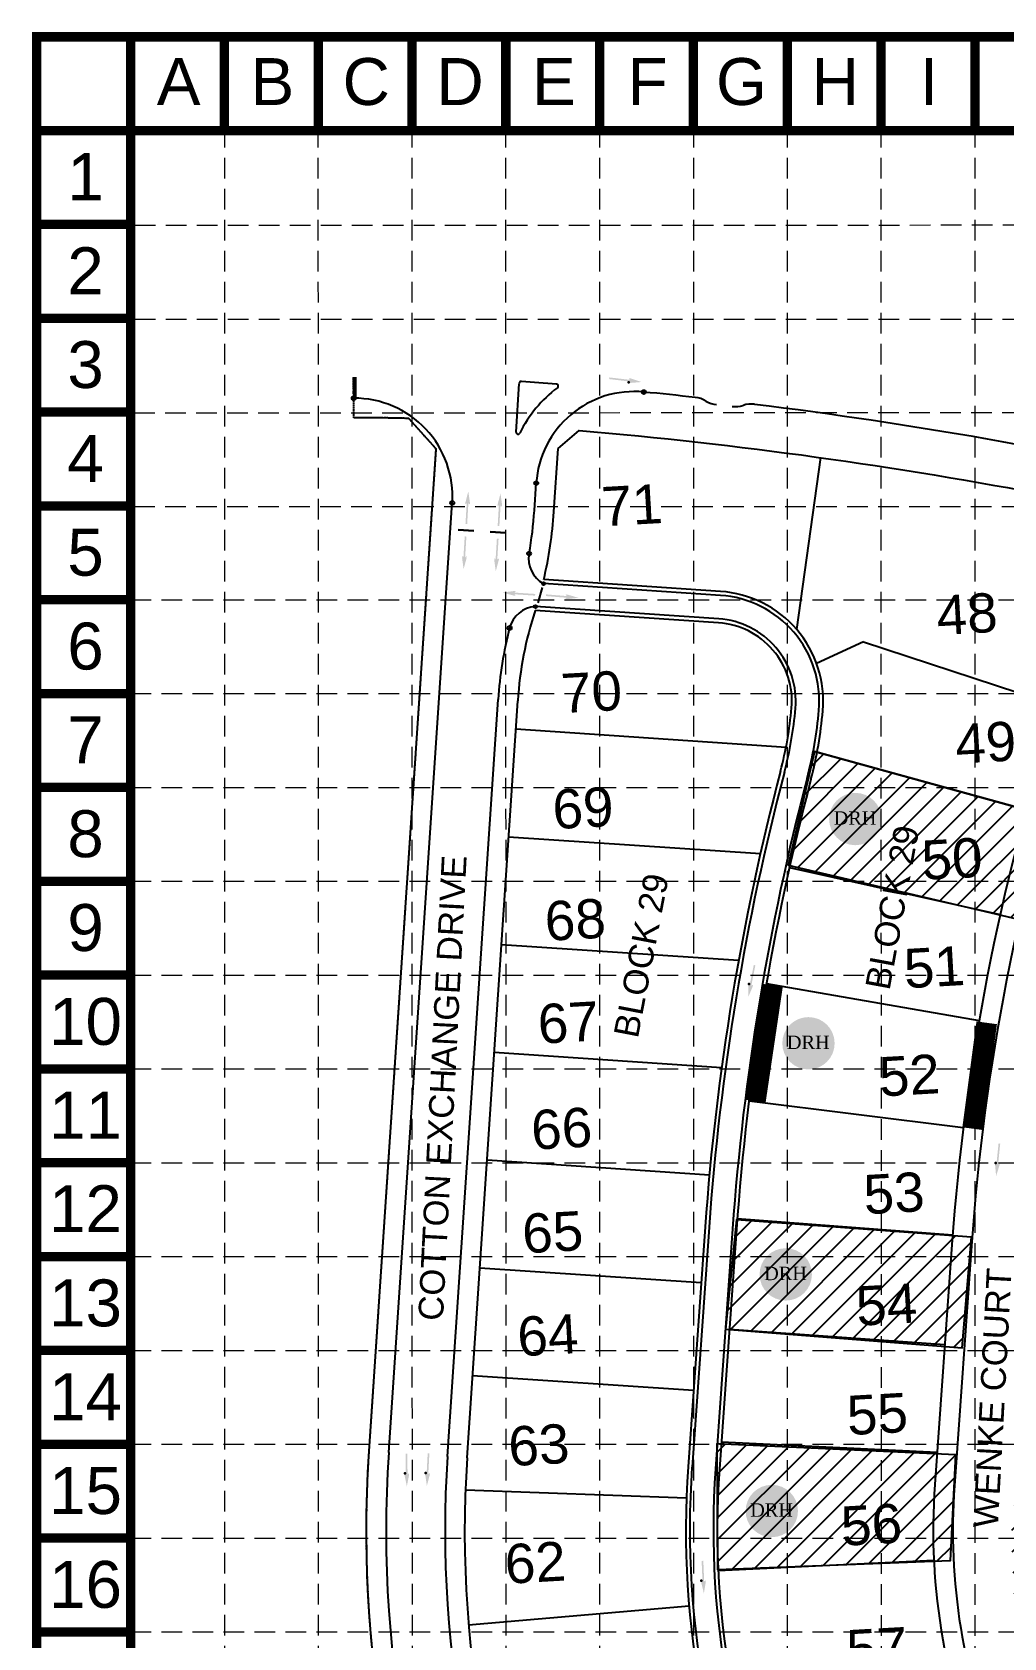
# Model space of a CAD drawing. Header units: feet. Extents: x 7707 to 9528, y 2602 to 5512.
# Drawn here: x 7707 to 8178, y 4735 to 5512 of the extents above; entities that cross this region are included whole.
import ezdxf
from ezdxf.enums import TextEntityAlignment as Align

# ---------------------------------------------------------------- set-up
doc = ezdxf.new("R2010")
doc.units = ezdxf.units.FT
doc.header["$LTSCALE"] = 0.4
doc.header["$MEASUREMENT"] = 0
doc.linetypes.add('HIDDEN', pattern=[0.375, 0.25, -0.125])
doc.linetypes.add('PHANTOM2', pattern=[1.25, 0.625, -0.125, 0.125, -0.125, 0.125, -0.125])
for name, color, linetype in [('1 LOT NUMBER', 7, 'Continuous'), ('BASE', 7, 'Continuous'), ('BNDY', 7, 'PHANTOM2'), ('ECB', 84, 'Continuous'), ('grid', 254, 'HIDDEN'), ('LEGEND', 7, 'Continuous'), ('LOT NUM', 7, 'Continuous'), ('LOTLINE', 7, 'Continuous'), ('PAVING', 7, 'Continuous'), ('ROW', 7, 'Continuous'), ('SODDED LOT', 2, 'Continuous')]:
    doc.layers.add(name, color=color, linetype=linetype)
doc.styles.add('DRHorton', font='dutcheb.ttf')
doc.styles.get("Standard").update_dxf_attribs({"font": 'ARIAL.TTF'})

# ---------------------------------------------------------------- blocks, each defined once
blk = doc.blocks.new('DRHorton')
h = blk.add_hatch(color=1)
h.paths.add_polyline_path([(78.7, 25.8, 1), (40.4, 25.8, 1)])
h.paths.add_polyline_path([(42.3, 17.9), (76.5, 17.9), (76.5, 34.9), (42.3, 34.9)], flags=24)
at = {"layer": 'BASE', "color": 176, "style": 'DRHorton'}
blk.add_text('DRH', height=9.81, dxfattribs=at).set_placement((59.4, 21.6), align=Align.CENTER)

msp = doc.modelspace()

# ---------------------------------------------------------------- hatches: boundary and pattern name
at = {"layer": 'PAVING', "linetype": 'Continuous', "lineweight": 30}
h = msp.add_hatch(color=256, dxfattribs=at)
edge = h.paths.add_edge_path()
edge.add_line((7996.34, 5344.77), (7996.79, 5344.13))
edge.add_line((7996.79, 5344.13), (7986.8, 5345.3))
edge.add_line((7986.8, 5345.3), (7986.71, 5344.49))
edge.add_line((7986.71, 5344.49), (7996.69, 5343.32))
edge.add_line((7996.69, 5343.32), (7996.13, 5342.91))
edge.add_line((7996.13, 5342.91), (7996.13, 5342.91))
edge.add_ellipse((7996.63, 5342.8), major_axis=(-0.528, 0.062), ratio=0.285714, start_angle=342.81733, end_angle=484.72693)
edge.add_line((7996.92, 5342.64), (7996.91, 5342.64))
edge.add_line((7996.91, 5342.64), (8002.45, 5343.08))
edge.add_line((8002.45, 5343.08), (7997.17, 5344.83))
edge.add_line((7997.17, 5344.83), (7997.17, 5344.83))
edge.add_ellipse((7996.85, 5344.74), major_axis=(-0.528, 0.062), ratio=0.285714, start_angle=234.16847, end_angle=374.49672)
edge.add_line((7996.33, 5344.77), (7996.34, 5344.77))
edge.add_line((7996.34, 5344.77), (7996.34, 5344.77))
h = msp.add_hatch(color=256, dxfattribs=at)
edge = h.paths.add_edge_path()
edge.add_line((7917.29, 5283.98), (7917.8, 5284.46))
edge.add_line((7917.8, 5284.46), (7917.2, 5274.43))
edge.add_line((7917.2, 5274.43), (7918.02, 5274.38))
edge.add_line((7918.02, 5274.38), (7918.61, 5284.41))
edge.add_line((7918.61, 5284.41), (7919.16, 5283.86))
edge.add_line((7919.16, 5283.86), (7919.16, 5283.86))
edge.add_ellipse((7919.23, 5284.37), major_axis=(-0.031, -0.531), ratio=0.285714, start_angle=345.50328, end_angle=485.83153)
edge.add_line((7919.37, 5284.67), (7919.37, 5284.67))
edge.add_line((7919.37, 5284.67), (7918.57, 5290.17))
edge.add_line((7918.57, 5290.17), (7917.17, 5284.8))
edge.add_line((7917.17, 5284.8), (7917.17, 5284.8))
edge.add_ellipse((7917.28, 5284.49), major_axis=(-0.031, -0.531), ratio=0.285714, start_angle=235.27307, end_angle=377.18267)
edge.add_line((7917.29, 5283.98), (7917.29, 5283.98))
edge.add_line((7917.29, 5283.98), (7917.29, 5283.98))
edge.add_line((7917.29, 5283.98), (7917.29, 5283.98))
h = msp.add_hatch(color=256, dxfattribs=at)
edge = h.paths.add_edge_path()
edge.add_line((7932.86, 5282.94), (7933.36, 5283.42))
edge.add_line((7933.36, 5283.42), (7932.77, 5273.39))
edge.add_line((7932.77, 5273.39), (7933.59, 5273.34))
edge.add_line((7933.59, 5273.34), (7934.18, 5283.37))
edge.add_line((7934.18, 5283.37), (7934.73, 5282.82))
edge.add_line((7934.73, 5282.82), (7934.73, 5282.82))
edge.add_ellipse((7934.8, 5283.33), major_axis=(-0.031, -0.531), ratio=0.285714, start_angle=345.50328, end_angle=485.83153)
edge.add_line((7934.94, 5283.63), (7934.93, 5283.63))
edge.add_line((7934.93, 5283.63), (7934.14, 5289.13))
edge.add_line((7934.14, 5289.13), (7932.74, 5283.76))
edge.add_line((7932.74, 5283.76), (7932.74, 5283.76))
edge.add_ellipse((7932.85, 5283.45), major_axis=(-0.031, -0.531), ratio=0.285714, start_angle=235.27307, end_angle=377.18267)
edge.add_line((7932.86, 5282.94), (7932.86, 5282.94))
edge.add_line((7932.86, 5282.94), (7932.86, 5282.94))
edge.add_line((7932.86, 5282.94), (7932.86, 5282.94))
h = msp.add_hatch(color=256, dxfattribs=at)
edge = h.paths.add_edge_path()
edge.add_line((7915.77, 5258.86), (7916.21, 5258.32))
edge.add_line((7916.21, 5258.32), (7916.83, 5268.36))
edge.add_line((7916.83, 5268.36), (7917.65, 5268.31))
edge.add_line((7917.65, 5268.31), (7917.03, 5258.27))
edge.add_line((7917.03, 5258.27), (7917.63, 5258.76))
edge.add_line((7917.63, 5258.76), (7917.63, 5258.76))
edge.add_ellipse((7917.64, 5258.24), major_axis=(0.033, 0.531), ratio=0.285714, start_angle=-125.83153, end_angle=14.49672, ccw=False)
edge.add_line((7917.74, 5257.92), (7917.74, 5257.92))
edge.add_line((7917.74, 5257.92), (7916.29, 5252.56))
edge.add_line((7916.29, 5252.56), (7915.55, 5258.07))
edge.add_line((7915.55, 5258.07), (7915.55, 5258.06))
edge.add_ellipse((7915.69, 5258.36), major_axis=(0.033, 0.531), ratio=0.285714, start_angle=-17.18267, end_angle=124.72693, ccw=False)
edge.add_line((7915.77, 5258.86), (7915.77, 5258.86))
edge.add_line((7915.77, 5258.86), (7915.77, 5258.86))
edge.add_line((7915.77, 5258.86), (7915.77, 5258.86))
h = msp.add_hatch(color=256, dxfattribs=at)
edge = h.paths.add_edge_path()
edge.add_line((7931.33, 5257.82), (7931.78, 5257.28))
edge.add_line((7931.78, 5257.28), (7932.4, 5267.32))
edge.add_line((7932.4, 5267.32), (7933.22, 5267.27))
edge.add_line((7933.22, 5267.27), (7932.59, 5257.23))
edge.add_line((7932.59, 5257.23), (7933.2, 5257.72))
edge.add_line((7933.2, 5257.72), (7933.2, 5257.72))
edge.add_ellipse((7933.21, 5257.2), major_axis=(0.033, 0.531), ratio=0.285714, start_angle=-125.83153, end_angle=14.49672, ccw=False)
edge.add_line((7933.31, 5256.88), (7933.31, 5256.88))
edge.add_line((7933.31, 5256.88), (7931.85, 5251.52))
edge.add_line((7931.85, 5251.52), (7931.11, 5257.02))
edge.add_line((7931.11, 5257.02), (7931.11, 5257.02))
edge.add_ellipse((7931.26, 5257.32), major_axis=(0.033, 0.531), ratio=0.285714, start_angle=-17.18267, end_angle=124.72693, ccw=False)
edge.add_line((7931.33, 5257.82), (7931.33, 5257.82))
edge.add_line((7931.33, 5257.82), (7931.33, 5257.82))
edge.add_line((7931.33, 5257.82), (7931.33, 5257.82))
at = {"layer": 'PAVING'}
h = msp.add_hatch(color=256, dxfattribs=at)
edge = h.paths.add_edge_path()
edge.add_line((7941.35, 5239.87), (7940.87, 5240.38))
edge.add_line((7940.87, 5240.38), (7950.9, 5239.72))
edge.add_line((7950.9, 5239.72), (7950.95, 5240.54))
edge.add_line((7950.95, 5240.54), (7940.92, 5241.2))
edge.add_line((7940.92, 5241.2), (7941.48, 5241.74))
edge.add_line((7941.48, 5241.74), (7941.48, 5241.74))
edge.add_ellipse((7940.97, 5241.81), major_axis=(0.531, -0.035), ratio=0.285714, start_angle=345.50328, end_angle=485.83153)
edge.add_line((7940.67, 5241.95), (7940.67, 5241.95))
edge.add_line((7940.67, 5241.95), (7935.16, 5241.19))
edge.add_line((7935.16, 5241.19), (7940.53, 5239.76))
edge.add_line((7940.53, 5239.76), (7940.53, 5239.76))
edge.add_ellipse((7940.84, 5239.86), major_axis=(0.531, -0.035), ratio=0.285714, start_angle=235.27307, end_angle=377.18267)
edge.add_line((7941.35, 5239.87), (7941.35, 5239.87))
edge.add_line((7941.35, 5239.87), (7941.35, 5239.87))
edge.add_line((7941.35, 5239.87), (7941.35, 5239.87))
h = msp.add_hatch(color=256, dxfattribs=at)
edge = h.paths.add_edge_path()
edge.add_line((7965.59, 5238.27), (7966.14, 5238.7))
edge.add_line((7966.14, 5238.7), (7956.12, 5239.52))
edge.add_line((7956.12, 5239.52), (7956.18, 5240.33))
edge.add_line((7956.18, 5240.33), (7966.21, 5239.52))
edge.add_line((7966.21, 5239.52), (7965.73, 5240.14))
edge.add_line((7965.73, 5240.14), (7965.73, 5240.14))
edge.add_ellipse((7966.25, 5240.13), major_axis=(-0.53, 0.043), ratio=0.285714, start_angle=-125.83153, end_angle=14.49672, ccw=False)
edge.add_line((7966.57, 5240.23), (7966.57, 5240.23))
edge.add_line((7966.57, 5240.23), (7971.9, 5238.67))
edge.add_line((7971.9, 5238.67), (7966.39, 5238.04))
edge.add_line((7966.39, 5238.04), (7966.39, 5238.04))
edge.add_ellipse((7966.09, 5238.19), major_axis=(-0.53, 0.043), ratio=0.285714, start_angle=-17.18267, end_angle=124.72693, ccw=False)
edge.add_line((7965.59, 5238.27), (7965.59, 5238.27))
edge.add_line((7965.59, 5238.27), (7965.59, 5238.27))
edge.add_line((7965.59, 5238.27), (7965.59, 5238.27))
at = {"layer": 'PAVING', "linetype": 'Continuous', "lineweight": 30}
h = msp.add_hatch(color=256, dxfattribs=at)
edge = h.paths.add_edge_path()
edge.add_line((8056.2, 5051.4), (8055.53, 5051.01))
edge.add_line((8055.53, 5051.01), (8057.51, 5060.86))
edge.add_line((8057.51, 5060.86), (8056.71, 5061.02))
edge.add_line((8056.71, 5061.02), (8054.73, 5051.17))
edge.add_line((8054.73, 5051.17), (8054.37, 5051.76))
edge.add_line((8054.37, 5051.76), (8054.37, 5051.76))
edge.add_ellipse((8054.22, 5051.27), major_axis=(0.104, 0.522), ratio=0.285714, start_angle=342.81733, end_angle=484.72693)
edge.add_line((8054.04, 5051), (8054.04, 5051))
edge.add_line((8054.04, 5051), (8054.03, 5045.45))
edge.add_line((8054.03, 5045.45), (8056.2, 5050.56))
edge.add_line((8056.2, 5050.56), (8056.2, 5050.56))
edge.add_ellipse((8056.14, 5050.89), major_axis=(0.104, 0.522), ratio=0.285714, start_angle=234.16847, end_angle=374.49672)
edge.add_line((8056.2, 5051.4), (8056.2, 5051.4))
edge.add_line((8056.2, 5051.4), (8056.2, 5051.4))
h = msp.add_hatch(color=256, dxfattribs=at)
edge = h.paths.add_edge_path()
edge.add_line((8175.6, 4965.06), (8174.98, 4964.6))
edge.add_line((8174.98, 4964.6), (8176, 4974.6))
edge.add_line((8176, 4974.6), (8175.19, 4974.68))
edge.add_line((8175.19, 4974.68), (8174.16, 4964.68))
edge.add_line((8174.16, 4964.68), (8173.74, 4965.24))
edge.add_line((8173.74, 4965.24), (8173.74, 4965.24))
edge.add_ellipse((8173.64, 4964.74), major_axis=(0.054, 0.529), ratio=0.285714, start_angle=342.81733, end_angle=484.72693)
edge.add_line((8173.49, 4964.45), (8173.49, 4964.45))
edge.add_line((8173.49, 4964.45), (8174.01, 4958.92))
edge.add_line((8174.01, 4958.92), (8175.68, 4964.22))
edge.add_line((8175.68, 4964.22), (8175.68, 4964.22))
edge.add_ellipse((8175.59, 4964.54), major_axis=(0.054, 0.529), ratio=0.285714, start_angle=234.16847, end_angle=374.49672)
edge.add_line((8175.6, 4965.06), (8175.6, 4965.06))
edge.add_line((8175.6, 4965.06), (8175.6, 4965.06))
h = msp.add_hatch(color=256, dxfattribs=at)
edge = h.paths.add_edge_path()
edge.add_line((7899.8, 4815.18), (7899.2, 4814.69))
edge.add_line((7899.2, 4814.69), (7899.74, 4824.73))
edge.add_line((7899.74, 4824.73), (7898.92, 4824.77))
edge.add_line((7898.92, 4824.77), (7898.38, 4814.73))
edge.add_line((7898.38, 4814.73), (7897.94, 4815.27))
edge.add_line((7897.94, 4815.27), (7897.94, 4815.27))
edge.add_ellipse((7897.86, 4814.76), major_axis=(0.028, 0.531), ratio=0.285714, start_angle=342.81733, end_angle=484.72693)
edge.add_line((7897.72, 4814.47), (7897.72, 4814.47))
edge.add_line((7897.72, 4814.47), (7898.51, 4808.97))
edge.add_line((7898.51, 4808.97), (7899.92, 4814.35))
edge.add_line((7899.92, 4814.35), (7899.92, 4814.34))
edge.add_ellipse((7899.81, 4814.66), major_axis=(0.028, 0.531), ratio=0.285714, start_angle=234.16847, end_angle=374.49672)
edge.add_line((7899.8, 4815.18), (7899.8, 4815.18))
edge.add_line((7899.8, 4815.18), (7899.8, 4815.18))
h = msp.add_hatch(color=256, dxfattribs=at)
edge = h.paths.add_edge_path()
edge.add_line((7889.73, 4815.05), (7889.16, 4814.52))
edge.add_line((7889.16, 4814.52), (7889.08, 4824.58))
edge.add_line((7889.08, 4824.58), (7888.26, 4824.56))
edge.add_line((7888.26, 4824.56), (7888.34, 4814.51))
edge.add_line((7888.34, 4814.51), (7887.86, 4815.02))
edge.add_line((7887.86, 4815.02), (7887.86, 4815.02))
edge.add_ellipse((7887.82, 4814.51), major_axis=(-0.004, 0.532), ratio=0.285714, start_angle=342.81733, end_angle=484.72693)
edge.add_line((7887.7, 4814.21), (7887.7, 4814.21))
edge.add_line((7887.7, 4814.21), (7888.83, 4808.77))
edge.add_line((7888.83, 4808.77), (7889.9, 4814.22))
edge.add_line((7889.9, 4814.22), (7889.9, 4814.22))
edge.add_ellipse((7889.78, 4814.53), major_axis=(-0.004, 0.532), ratio=0.285714, start_angle=234.16847, end_angle=374.49672)
edge.add_line((7889.73, 4815.05), (7889.73, 4815.05))
edge.add_line((7889.73, 4815.05), (7889.73, 4815.05))
h = msp.add_hatch(color=256, dxfattribs=at)
edge = h.paths.add_edge_path()
edge.add_line((8033.28, 4763.24), (8032.73, 4762.7))
edge.add_line((8032.73, 4762.7), (8032.31, 4772.74))
edge.add_line((8032.31, 4772.74), (8031.49, 4772.7))
edge.add_line((8031.49, 4772.7), (8031.91, 4762.66))
edge.add_line((8031.91, 4762.66), (8031.41, 4763.15))
edge.add_line((8031.41, 4763.15), (8031.41, 4763.15))
edge.add_ellipse((8031.39, 4762.64), major_axis=(-0.022, 0.532), ratio=0.285714, start_angle=342.81733, end_angle=484.72693)
edge.add_line((8031.28, 4762.33), (8031.28, 4762.34))
edge.add_line((8031.28, 4762.34), (8032.58, 4756.94))
edge.add_line((8032.58, 4756.94), (8033.48, 4762.42))
edge.add_line((8033.48, 4762.42), (8033.48, 4762.42))
edge.add_ellipse((8033.34, 4762.73), major_axis=(-0.022, 0.532), ratio=0.285714, start_angle=234.16847, end_angle=374.49672)
edge.add_line((8033.28, 4763.24), (8033.28, 4763.24))
edge.add_line((8033.28, 4763.24), (8033.28, 4763.24))
at = {"layer": 'SODDED LOT'}
h = msp.add_hatch(dxfattribs=at)
h.set_pattern_fill('ANSI31', color=256, scale=60, style=0)
edge = h.paths.add_edge_path()
edge.add_line((8511.59, 3563.26), (8499.51, 3556.67))
edge.add_line((8499.51, 3556.67), (8500.06, 3482.04))
edge.add_arc((8452.01, 3481.69), 48.05, -77.10957, 0.42145, ccw=False)
edge.add_line((8462.73, 3434.85), (8543.98, 3437.04))
edge.add_line((8543.98, 3437.04), (8557.16, 3438.14))
edge.add_line((8557.16, 3438.14), (8553.86, 3544.05))
edge.add_line((8553.86, 3544.05), (8547.27, 3558.87))
edge.add_line((8547.27, 3558.87), (8536.84, 3563.81))
edge.add_line((8536.84, 3563.81), (8511.59, 3563.26))
h.paths.add_polyline_path([(8440.77, 3561.61), (8445.71, 3447.47), (8457.24, 3448.56), (8471.51, 3456.25), (8486.34, 3474.36), (8486.89, 3510.58), (8486.34, 3554.48), (8479.75, 3561.61), (8462.18, 3561.61)])
h.paths.add_polyline_path([(8365.56, 3558.87), (8369.95, 3445.27), (8407.28, 3448.56), (8403.44, 3558.32)])
h.paths.add_polyline_path([(8253.02, 3554.48), (8255.22, 3440.33), (8330.43, 3443.63), (8326.03, 3557.77)])
h.paths.add_polyline_path([(8137.19, 3551.18), (8212.4, 3553.93), (8214.04, 3439.24), (8141.58, 3437.04)])
h.paths.add_polyline_path([(7991.16, 3556.67), (7980.18, 3545.15), (7980.18, 3467.22), (7992.26, 3447.47), (8007.63, 3435.39), (8035.08, 3433.2), (8102.6, 3435.39), (8100.4, 3549.54), (8057.04, 3548.44), (8021.9, 3551.73)])
h.paths.add_polyline_path([(8117.09, 3695.27), (8076.6, 3693.6), (8040.54, 3695.27), (8002.82, 3700.26), (7966.77, 3711.9), (7935.71, 3722.44), (7906.31, 3736.85), (7894.1, 3734.63), (7872.47, 3686.4), (7859.71, 3642.59), (7855.83, 3620.41), (7857.5, 3611.54), (7864.71, 3604.33), (7881.35, 3599.34), (8032.22, 3581.6), (8063.84, 3579.94), (8119.31, 3581.05)])
h.paths.add_polyline_path([(8381.66, 3717.54), (8306.56, 3714.74), (8284.7, 3712.5), (8262.85, 3704.66), (8238.19, 3697.37), (8231.46, 3698.49), (8233.7, 3584.21), (8385.58, 3589.25)])
h.paths.add_polyline_path([(8457.88, 3706.9), (8497.11, 3708.02), (8499.35, 3592.05), (8461.24, 3591.49)])
edge = h.paths.add_edge_path()
edge.add_line((8822.81, 3572.72), (8675.01, 3568.19))
edge.add_line((8675.01, 3568.19), (8664.25, 3560.26))
edge.add_line((8664.25, 3560.26), (8666.52, 3490.07))
edge.add_arc((8704.24, 3491.29), 37.74, 181.84833, 288.71432)
edge.add_line((8716.35, 3455.54), (8824.5, 3459.51))
edge.add_line((8824.5, 3459.51), (8822.81, 3572.72))
h.paths.add_polyline_path([(8643.77, 3712.11), (8757.98, 3715.37), (8760.43, 3601.2), (8647.85, 3597.94)])
h.paths.add_polyline_path([(8911.36, 3721.08), (9023.13, 3721.9), (9030.47, 3610.99), (8913.81, 3605.28)])
h.paths.add_polyline_path([(9045.16, 3997.54), (9096.55, 4005.7), (9109.61, 3897.23), (9058.21, 3886.63)])
h.paths.add_polyline_path([(8295.91, 4788.16), (8286.08, 4739.04), (8183.18, 4747.71), (8181.45, 4785.85), (8182.6, 4797.41)])
h.paths.add_polyline_path([(8909.11, 4064.13), (8916.7, 4182.07), (8813.32, 4189.08), (8805.14, 4072.31)])
h.paths.add_polyline_path([(9113.56, 4311.82), (9150.81, 4309.33), (9141.71, 4195.14), (9104.87, 4197.63)])
h.paths.add_polyline_path([(8960.42, 4322.57), (8998.91, 4320.09), (8991.46, 4205.9), (8953.39, 4208.38)])
h.paths.add_polyline_path([(8779.95, 4454.8), (8856.88, 4449.17), (8848.43, 4343.2), (8772.91, 4348.83)])
h.paths.add_polyline_path([(9083.68, 4442.56), (9121.9, 4439.9), (9114.26, 4324.61), (9075.37, 4327.27)])
h.paths.add_polyline_path([(8960.02, 4655.59), (8846.29, 4664.29), (8837.86, 4560.36), (8952.61, 4551.33)])
h.paths.add_polyline_path([(9105.68, 4641.39), (8991.09, 4670.52), (8985.16, 4604.85), (9099.26, 4594.97), (9101.73, 4630.52)])
h.paths.add_polyline_path([(8767.15, 4885.33), (8781.98, 4913.5), (8800.52, 4929.07), (8818.32, 4957.24), (8906.58, 4904.6), (8885.07, 4872.72), (8868.02, 4837.88), (8856.89, 4805.26), (8750.09, 4844.55)])
h.paths.add_polyline_path([(8093.95, 4378.38), (8129.7, 4350.01), (8197.52, 4443.59), (8171.35, 4466.43)])
h.paths.add_polyline_path([(7911.82, 4363.19), (8000.02, 4434.8), (8034.36, 4395.45), (8071.65, 4360.24), (7994.4, 4270.58), (7947.34, 4315.85)])
h.paths.add_polyline_path([(8029, 4444.44), (8118.82, 4516.82), (8094.45, 4553.71), (8081.91, 4555.8), (7999.75, 4508.47), (7996.97, 4490.37)])
h.paths.add_polyline_path([(8300.44, 4842.92), (8186.6, 4850.53), (8182.79, 4798.3), (8296.98, 4791.03)])
h.paths.add_polyline_path([(8201.65, 5015.05), (8316.59, 4996.9), (8302.44, 4895.45), (8190.1, 4904.95)])
h.paths.add_polyline_path([(8154.45, 4824.02), (8038.86, 4829.3), (8039.13, 4768.47), (8151.95, 4772.91)])
h.paths.add_polyline_path([(8162.03, 4929.26), (8048.42, 4937.79), (8043.03, 4884.82), (8157.54, 4875.84)])
h.paths.add_polyline_path([(8196.8, 5133.79), (8086.06, 5164.33), (8073.34, 5109.3), (8184.71, 5083.22)])

# ---------------------------------------------------------------- linework, layer by layer
at = {"layer": 'BASE', "color": 9}
msp.add_line((7755.13, 5464.7), (9480.3, 5464.7), dxfattribs=at)
at = {"layer": 'BASE', "const_width": 4.54}
for points in [[(7755.13, 5510.1), (7709.73, 5510.1)], [(7755.13, 5510.1), (7755.13, 5464.7)], [(7800.53, 5510.1), (7800.53, 5464.7)], [(7845.93, 5510.1), (7845.93, 5464.7)], [(7891.33, 5510.1), (7891.33, 5464.7)], [(7936.73, 5510.1), (7936.73, 5464.7)], [(7982.13, 5510.1), (7982.13, 5464.7)], [(8027.53, 5510.1), (8027.53, 5464.7)], [(8072.93, 5510.1), (8072.93, 5464.7)], [(8118.33, 5510.1), (8118.33, 5464.7)], [(8163.73, 5510.1), (8163.73, 5464.7)], [(7755.13, 5464.7), (7709.73, 5464.7)], [(7755.13, 5419.31), (7709.73, 5419.31)], [(7755.13, 5373.91), (7709.73, 5373.91)], [(7755.13, 5328.51), (7709.73, 5328.51)], [(7755.13, 5283.11), (7709.73, 5283.11)], [(7755.13, 5237.71), (7709.73, 5237.71)], [(7755.13, 5192.31), (7709.73, 5192.31)], [(7755.13, 5146.91), (7709.73, 5146.91)], [(7755.13, 5101.51), (7709.73, 5101.51)], [(7755.13, 5056.11), (7709.73, 5056.11)], [(7755.13, 5010.71), (7709.73, 5010.71)], [(7755.13, 4965.31), (7709.73, 4965.31)], [(7755.13, 4919.91), (7709.73, 4919.91)], [(7755.13, 4874.51), (7709.73, 4874.51)], [(7755.13, 4829.11), (7709.73, 4829.11)], [(7755.13, 4783.72), (7709.73, 4783.72)], [(7755.13, 4738.32), (7709.73, 4738.32)]]:
    msp.add_lwpolyline(points, dxfattribs=at)
for points in [[(9525.7, 2604.55), (9525.7, 5510.1), (7709.73, 5510.1), (7709.73, 2604.55)], [(9480.3, 2649.95), (9480.3, 5464.7), (7755.13, 5464.7), (7755.13, 2649.95)]]:
    msp.add_lwpolyline(points, close=True, dxfattribs=at)
at = {"layer": 'BNDY', "flags": 128}
msp.add_lwpolyline([(7852.53, 4316.84), (7993.76, 4428.21, -0.02511), (7960.08, 4475.64), (7952.21, 4470.92), (7927.77, 4511.64), (7936.22, 4516.71, -0.138909), (7870.59, 4825.72), (7903.03, 5310.7), (7889.74, 5325.45, 0.008712), (7863.16, 5325.74), (7863.03, 5345.38)], format="xyb", dxfattribs=at)
at = {"layer": 'ECB', "const_width": 10}
for points in [[(8065.82, 5051.16), (8057.51, 4995.13)], [(8169.45, 5033.04), (8162.63, 4981.83)]]:
    msp.add_lwpolyline(points, dxfattribs=at)
at = {"layer": 'grid', "color": 252, "linetype": 'HIDDEN', "lineweight": 0, "ltscale": 100}
for p, q in [((7800.95, 2831.55), (7800.7, 5463)), ((7846.54, 2831.55), (7845.97, 5462.98)), ((7891.8, 2831.54), (7891.38, 5462.86)), ((7937.44, 2831.53), (7936.72, 5462.79)), ((7982.43, 2831.53), (7982.24, 5463.14)), ((8027.55, 2831.52), (8027.69, 5463.05)), ((8073.29, 2831.51), (8073.04, 5462.89)), ((8118.85, 2831.5), (8118.39, 5462.93)), ((8163.89, 2831.5), (8163.9, 5462.9)), ((7757.2, 5419), (9479.56, 5419.22)), ((7757.16, 5373.47), (9479.56, 5373.83)), ((7756.91, 5328.21), (9480.3, 5328.51)), ((7756.85, 5282.85), (9480.3, 5283.11)), ((7755.13, 5237.71), (9480.3, 5237.71)), ((7755.13, 5192.31), (9480.3, 5192.31)), ((7755.13, 5146.91), (9480.3, 5146.91)), ((7755.13, 5101.51), (9480.3, 5101.51)), ((7755.13, 5056.11), (9480.3, 5056.11)), ((7755.13, 5010.71), (9480.3, 5010.71)), ((7755.13, 4965.31), (9480.3, 4965.31)), ((7755.13, 4919.91), (9480.3, 4919.91)), ((7755.13, 4874.51), (9480.3, 4874.51)), ((7755.13, 4829.11), (9480.3, 4829.11)), ((7755.13, 4783.72), (9480.3, 4783.72)), ((7755.13, 4738.32), (9480.3, 4738.32))]:
    msp.add_line(p, q, dxfattribs=at)
at = {"layer": 'LOTLINE'}
for p, q in [((8077.54, 5223.3), (8089.14, 5306.49)), ((8109.76, 5217.38), (8087.13, 5206.9)), ((8109.76, 5217.38), (8203.37, 5186.68)), ((8072.34, 5166.31), (7941.56, 5175.06)), ((8087.36, 5163.94), (8188.62, 5136.09)), ((8059.91, 5114.78), (7938.08, 5122.93)), ((8074.01, 5108.21), (8175.99, 5085.39)), ((8049.39, 5063.12), (7934.59, 5070.79)), ((8062.86, 5052.01), (8165.82, 5034.14)), ((8041.17, 5011.3), (7931.1, 5018.66)), ((8054.42, 4995.34), (8158.13, 4982.46)), ((8035.24, 4959.33), (7927.62, 4966.53)), ((8048.73, 4938.33), (8152.94, 4930.47)), ((8031.27, 4907.23), (7924.13, 4914.39)), ((8044.91, 4884.76), (8149.15, 4877.34)), ((8027.56, 4855.11), (7920.64, 4862.26)), ((8041.03, 4830.26), (8145.44, 4825.23)), ((8024.12, 4802.97), (7917.17, 4806.98)), ((8039.53, 4768), (8143.91, 4773)), ((8025.46, 4750.74), (7918.74, 4741.64))]:
    msp.add_line(p, q, dxfattribs=at)
at = {"layer": 'PAVING'}
for p, q in [((7863.03, 5345.38), (7863.1, 5335.24)), ((7863.98, 5345.47), (7864.05, 5335.24)), ((7941.66, 5318.78), (7943.24, 5342.44)), ((7950.55, 5280.93), (7951.43, 5294.14)), ((7880.07, 4825.09), (7910.8, 5284.57)), ((8040.58, 5239.85), (7954.94, 5245.58)), ((7954.38, 5243.62), (7952.28, 5236.32)), ((8039.82, 5228.47), (7951.02, 5234.41)), ((7908.51, 4823.18), (7933.01, 5189.52)), ((8035.09, 4934.16), (8026.83, 4818.02)), ((8046.46, 4933.35), (8038.2, 4817.21)), ((8162.07, 4925.13), (8153.81, 4808.98))]:
    msp.add_line(p, q, dxfattribs=at)
at = {"layer": 'PAVING', "linetype": 'Continuous', "lineweight": 30}
for p, q in [((7921.22, 5271.12), (7913.63, 5271.62)), ((7936.78, 5270.08), (7929.2, 5270.58))]:
    msp.add_line(p, q, dxfattribs=at)
at = {"layer": 'PAVING'}
for centre, radius in [((8003.52, 5338.23), 0.95), ((7863.1, 5335.24), 0.95), ((7951.43, 5294.14), 0.95), ((7910.8, 5284.57), 0.95), ((7947.99, 5260.09), 0.95), ((7954.94, 5245.58), 0.713), ((7951.02, 5234.41), 0.713), ((7938.56, 5224.09), 0.95)]:
    msp.add_circle(centre, radius, dxfattribs=at)
for centre, radius, start, end in [((7944.19, 5342.38), 0.95, 85.84858, 176.17342), ((7998.83, 5290.97), 61.75, 126.93762, 153.72782), ((7781.61, 3102.47), 2246.75, 85.41459, 85.84858), ((7998.83, 5290.97), 47.5, 84.33165, 176.17342), ((7961.15, 5341.08), 0.95, 306.93762, 85.41459), ((7781.61, 3102.47), 2246.75, 83.69401, 84.33165), ((7863.41, 5287.74), 47.5, 356.17342, 90.37334), ((8026.98, 5322.88), 12.83, 59.10265, 83.69401), ((8040.15, 5344.89), 12.83, 239.10265, 263.39979), ((8047.72, 5344), 12.83, 263.31928, 287.54229), ((8055.45, 5319.55), 12.83, 82.95886, 107.54229), ((7781.61, 3102.47), 2246.75, 71.32305, 82.95886), ((7942.6, 5318.72), 0.95, 176.17342, 333.72782), ((7760.97, 5293.61), 190, 349.83872, 356.17342), ((7961.55, 5257.66), 13.78, 169.83872, 241.30554), ((8037.15, 5188.66), 51.3, 355.03497, 86.17342), ((7951.9, 5220.67), 13.78, 93.67484, 165.59844), ((8122.59, 5176.84), 190, 165.59844, 176.17342), ((8037.15, 5188.66), 39.9, 355.03497, 86.17342), ((7893.29, 5201.16), 184.3, 345.26865, 355.03497), ((7893.29, 5201.16), 195.7, 345.26865, 355.03497), ((9232.86, 4848.95), 1073.5, 162.0853, 175.93064), ((9232.86, 4848.95), 1200.8, 165.26865, 175.93064), ((9232.86, 4848.95), 1189.4, 165.26865, 175.93064), ((8448.8, 4787.05), 570, 176.17342, 206.93192), ((8448.8, 4787.05), 541.5, 176.17342, 206.41605), ((8452.3, 4787.75), 426.55, 175.93064, 206.52616), ((8452.3, 4787.75), 415.15, 175.93064, 206.34248), ((8452.3, 4787.75), 299.25, 175.93064, 202.36442)]:
    msp.add_arc(centre, radius, start, end, dxfattribs=at)
at = {"layer": 'PAVING', "linetype": 'Continuous', "lineweight": 30}
for p in [(7996.13, 5342.91), (8054.37, 5051.76), (8173.74, 4965.24), (7887.86, 4815.02), (7897.94, 4815.27), (8031.41, 4763.15)]:
    msp.add_point(p, dxfattribs=at)
at = {"layer": 'ROW'}
for p, q in [((7960.03, 5280.29), (7962.08, 5310.98)), ((8040.7, 5241.74), (7955.07, 5247.47)), ((8039.69, 5226.58), (7950.89, 5232.52)), ((7917.99, 4822.55), (7942.49, 5188.88)), ((8033.2, 4934.29), (8024.93, 4818.15)), ((8048.36, 4933.22), (8040.1, 4817.07)), ((8152.59, 4925.8), (8144.33, 4809.66))]:
    msp.add_line(p, q, dxfattribs=at)
at = {"layer": 'ROW', "flags": 128}
for points in [[(7927.77, 4511.64), (7927.77, 4511.64), (7936.22, 4516.71, -0.138909), (7870.59, 4825.72), (7903.03, 5310.7), (7889.74, 5325.45, 0.008712), (7863.16, 5325.74)], [(7962.08, 5310.98), (7972.18, 5319.67, -0.025954), (8200.87, 5287.99), (8216.46, 5263.75)]]:
    msp.add_lwpolyline(points, format="xyb", dxfattribs=at)
at = {"layer": 'ROW'}
for centre, radius, start, end in [((7760.97, 5293.61), 199.5, 346.62841, 356.17342), ((8037.15, 5188.66), 53.2, 355.03497, 86.17343), ((8122.59, 5176.84), 180.5, 162.03225, 176.17342), ((8037.15, 5188.66), 38, 355.03497, 86.17343), ((7893.29, 5201.16), 182.4, 345.26865, 355.03497), ((7893.29, 5201.16), 197.6, 345.26865, 355.03497), ((9232.86, 4848.95), 1083, 162.0853, 175.93064), ((9232.86, 4848.95), 1202.7, 165.26865, 175.93064), ((9232.86, 4848.95), 1187.5, 165.26865, 175.93064), ((8448.8, 4787.05), 532, 176.17343, 207.52328), ((8452.3, 4787.75), 428.45, 175.93064, 206.52616), ((8452.3, 4787.75), 413.25, 175.93064, 206.34248), ((8452.3, 4787.75), 308.75, 175.93064, 203.92457)]:
    msp.add_arc(centre, radius, start, end, dxfattribs=at)
at = {"layer": 'SODDED LOT'}
for points in [[(8196.8, 5133.79), (8086.06, 5164.33), (8073.34, 5109.3), (8184.71, 5083.22)], [(8162.03, 4929.26), (8048.42, 4937.79), (8043.03, 4884.82), (8157.54, 4875.84)], [(8154.45, 4824.02), (8038.86, 4829.3), (8039.13, 4768.47), (8151.95, 4772.91)]]:
    msp.add_lwpolyline(points, close=True, dxfattribs=at)

# ---------------------------------------------------------------- block references
at = {"layer": 'LEGEND', "xscale": 0.6614999999960673, "yscale": 0.6614999999962947, "zscale": 0.6614999999961506}
for p in [(8066.45, 5114.57), (8043.8, 5006.07), (8032.8, 4894.24), (8026.06, 4779.77)]:
    msp.add_blockref('DRHorton', p, dxfattribs=at)

# ---------------------------------------------------------------- texts
at = {"layer": '1 LOT NUMBER'}
for s, p in [('71', (7983.07, 5282.73)), ('48', (8145.14, 5230.09)), ('70', (7963.43, 5192.33)), ('49', (8154.2, 5167.88)), ('69', (7959.32, 5136.2)), ('50', (8137.9, 5111.62)), ('68', (7955.56, 5082.14)), ('51', (8129.37, 5059.2)), ('67', (7952.2, 5032.37)), ('52', (8117.26, 5006.85)), ('66', (7948.97, 4981.09)), ('53', (8109.83, 4949.83)), ('65', (7944.64, 4930.95)), ('54', (8106.23, 4895.93)), ('64', (7942.29, 4881.12)), ('55', (8101.77, 4843)), ('63', (7937.94, 4828.01)), ('56', (8098.95, 4789.43)), ('62', (7936.25, 4771.07)), ('57', (8101.58, 4729.65))]:
    msp.add_text(s, height=19, rotation=3.22001, dxfattribs=at).set_placement(p, align=Align.MIDDLE_LEFT)
at = {"layer": 'BASE'}
for s, p in [('A', (7778.38, 5488.46)), ('B', (7823.78, 5488.46)), ('C', (7869.18, 5488.46)), ('D', (7914.58, 5488.46)), ('E', (7959.98, 5488.46)), ('F', (8005.38, 5488.46)), ('G', (8050.78, 5488.46)), ('H', (8096.18, 5488.46)), ('I', (8141.58, 5488.46)), ('1', (7733.27, 5442.52)), ('1', (7733.32, 5442.32)), ('2', (7733.32, 5396.92)), ('3', (7733.32, 5351.53)), ('4', (7733.32, 5306.13)), ('5', (7733.32, 5260.73)), ('6', (7733.32, 5215.33)), ('7', (7733.32, 5169.93)), ('8', (7733.32, 5124.53)), ('9', (7733.32, 5079.13)), ('10', (7733.32, 5033.73)), ('11', (7733.32, 4988.33)), ('12', (7733.27, 4943.12)), ('13', (7733.32, 4897.53)), ('14', (7733.32, 4852.13)), ('15', (7733.32, 4806.73)), ('16', (7733.32, 4761.33))]:
    msp.add_text(s, height=22.7, dxfattribs=at).set_placement(p, align=Align.MIDDLE_CENTER)
at = {"layer": 'LOT NUM', "color": 7}
for s, rotation, p in [('BLOCK 29', 79.59604, (8116.49, 5049.43)), ('COTTON EXCHANGE DRIVE', 87.068, (7900.27, 4888.96)), ('BLOCK 29', 79.17819, (7994.71, 5026.25)), ('WENKE COURT', 86.95802, (8168.87, 4788.77))]:
    msp.add_text(s, height=12, rotation=rotation, dxfattribs=at).set_placement(p, align=Align.MIDDLE_LEFT)

doc.saveas('drawing.dxf')
